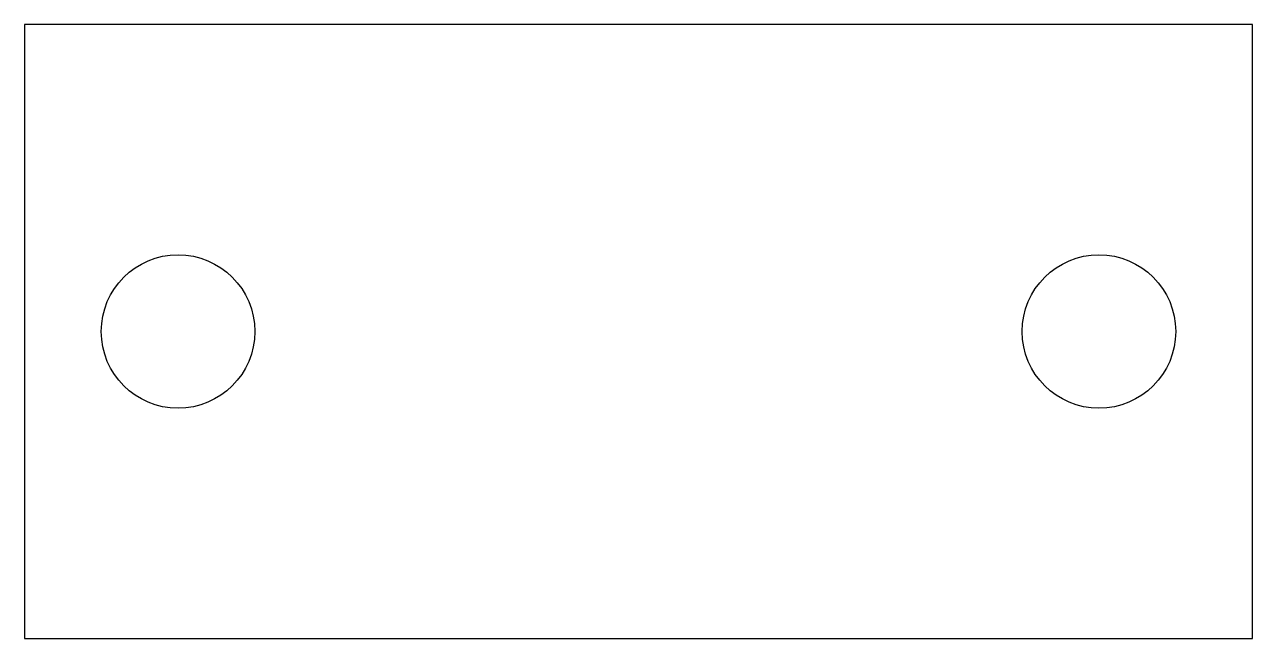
# Model space of a CAD drawing. Header units: millimetres. Extents: x 0 to 80, y 0 to 40.
import ezdxf

# ---------------------------------------------------------------- set-up
doc = ezdxf.new("R2010")
doc.units = ezdxf.units.MM

msp = doc.modelspace()

# ---------------------------------------------------------------- linework, layer by layer
for p, q in [((80, 40), (0, 40)), ((0, 40), (0, 0)), ((80, 0), (80, 40)), ((0, 0), (80, 0))]:
    msp.add_line(p, q)
for centre in [(10, 20), (70, 20)]:
    msp.add_circle(centre, 5)

doc.saveas('drawing.dxf')
